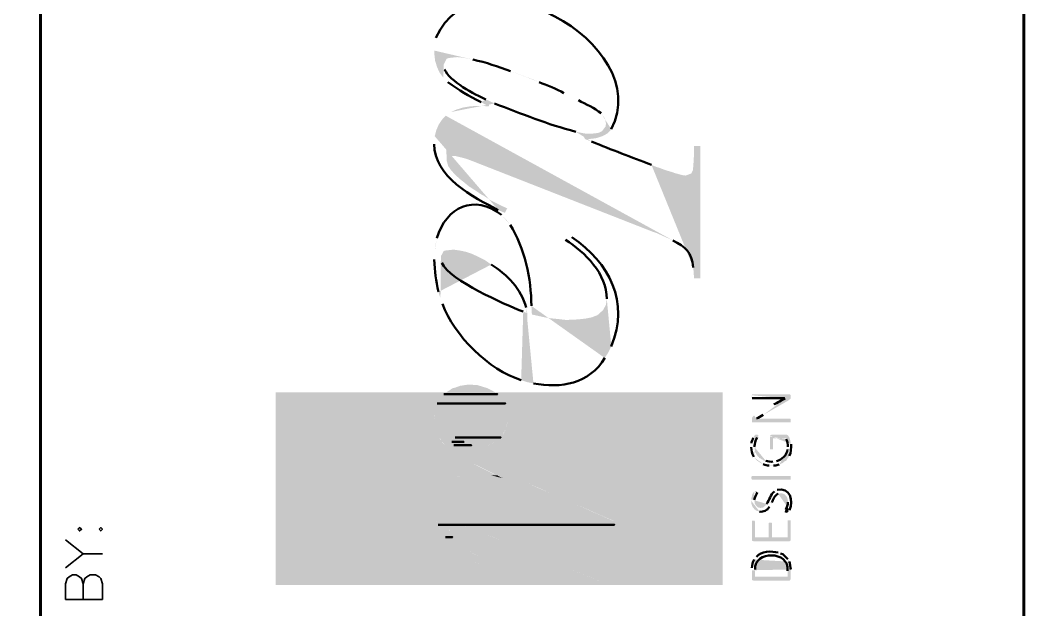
# Model space of a CAD drawing. Header units: inches. Extents: x 5 to 516, y -193 to 129.
# Drawn here: x 57.179 to 59.901, y -177.23 to -175.631 of the extents above; entities that cross this region are included whole.
import ezdxf

# ---------------------------------------------------------------- set-up
doc = ezdxf.new("R2010")
doc.units = ezdxf.units.IN
doc.header["$MEASUREMENT"] = 0
doc.layers.add('PDF7_Geometry', color=7, linetype='Continuous')
doc.layers.add('PDF7_Solid Fills', color=7, linetype='Continuous')

msp = doc.modelspace()

# ---------------------------------------------------------------- hatches: boundary and pattern name
at = {"layer": 'PDF7_Solid Fills', "true_color": 0x8d8d8d, "transparency": 33554559}
h = msp.add_hatch(color=252, dxfattribs=at)
h.paths.add_polyline_path([(58.3024424, -175.713561), (58.3024424, -175.7224499), (58.3046646, -175.7413388), (58.3102202, -175.7591165), (58.3168869, -175.773561), (58.3268869, -175.7868943), (58.327998, -175.7524499), (58.327998, -175.7513388), (58.3357758, -175.7357832), (58.3424424, -175.733561), (58.3635535, -175.7313388), (58.3646646, -175.7313388), (58.3768869, -175.7324499), (58.3902202, -175.7346721), (58.4068869, -175.7380054)], flags=0)
h.paths.add_polyline_path([(58.5091091, -175.7691165), (58.5302202, -175.7768943), (58.5502202, -175.7846721), (58.5691091, -175.7913388), (58.5868869, -175.7991165)], flags=0)
h.paths.add_polyline_path([(58.6535535, -175.8291165), (58.6746647, -175.8391165), (58.6935536, -175.8480054)], flags=0)
h.paths.add_polyline_path([(58.7546647, -175.883561), (58.7646647, -175.8968943), (58.767998, -175.9113388), (58.7724424, -175.9380054), (58.7824425, -175.9268943)], flags=0)
h.paths.add_polyline_path([(58.3068869, -175.6791165), (58.3035535, -175.6957832)], flags=0)
h = msp.add_hatch(color=252, dxfattribs=at)
h.paths.add_polyline_path([(58.326887, -175.7868947), (58.3391092, -175.799117)], flags=0)
h.paths.add_polyline_path([(58.4291092, -175.8535614), (58.4502203, -175.8646725), (58.4513315, -175.8502281), (58.4424426, -175.8457836)], flags=0)
h.paths.add_polyline_path([(58.3302203, -175.7646725), (58.3279981, -175.7524503)], flags=0)
h = msp.add_hatch(color=252, dxfattribs=at)
h.paths.add_polyline_path([(58.3335537, -175.8902273), (58.3357759, -176.0113384), (58.3402203, -176.0024495), (58.3535537, -175.9991162), (58.3579981, -175.9991162), (58.376887, -176.0035606), (58.3891092, -176.0068939), (58.406887, -176.0135606), (58.8946648, -176.2046717), (58.9046648, -176.2080051), (58.9291093, -176.2191162), (58.9491093, -176.2280051)], flags=0)
h.paths.add_polyline_path([(59.0046649, -176.3013384), (59.0057759, -176.3157828), (59.0068871, -176.3313384), (59.0235537, -176.3313384), (59.0235537, -175.9724495), (59.0068871, -175.9724495), (59.0068871, -175.9902273), (59.0057759, -176.0113384), (59.0046649, -176.0268939), (59.0035537, -176.038005), (58.9991093, -176.0468939), (58.9835537, -176.0524495), (58.975776, -176.0513384), (58.9546649, -176.0457828), (58.9491093, -176.0435606), (58.9302204, -176.038005), (58.9124426, -176.0313384), (58.9046648, -176.0291162), (58.8913315, -176.0235606)], flags=0)
h.paths.add_polyline_path([(58.7291093, -175.9602273), (58.7113315, -175.9535606), (58.7024426, -175.9368939), (58.6857759, -175.9335606)], flags=0)
h.paths.add_polyline_path([(58.4657759, -175.8568939), (58.4513315, -175.8502273), (58.4502204, -175.8646717), (58.4246648, -175.8635606), (58.4213315, -175.8635606), (58.4002203, -175.8646717), (58.3802203, -175.868005), (58.3624426, -175.8735606), (58.346887, -175.8802273)], flags=0)
h = msp.add_hatch(color=252, dxfattribs=at)
h.paths.add_polyline_path([(58.3024424, -175.9657831), (58.3024424, -175.9668942)], flags=0)
h.paths.add_polyline_path([(58.4757758, -176.1457831), (58.4935535, -176.1535609), (58.5002202, -176.1413387), (58.487998, -176.1357831), (58.4546647, -176.1191165), (58.437998, -176.1080054), (58.427998, -176.1024498), (58.4113313, -176.0913387), (58.3957758, -176.0813387), (58.3824424, -176.0702276), (58.3724424, -176.0624498), (58.3591091, -176.0502276), (58.347998, -176.0380054), (58.3402202, -176.0268943), (58.3357758, -176.0113387), (58.3335535, -175.8902276), (58.3246646, -175.8991165), (58.3146646, -175.9135609), (58.307998, -175.9291165), (58.3035535, -175.9457831)], flags=0)
for points in [[(58.7024426, -175.9368943), (58.7113315, -175.953561), (58.7191092, -175.953561), (58.7402203, -175.9513387), (58.7579981, -175.9457832), (58.7724426, -175.9380054), (58.7679981, -175.9113387), (58.766887, -175.9191165), (58.756887, -175.9324498), (58.746887, -175.9368943), (58.726887, -175.9391165), (58.7157759, -175.9391165)], [(58.3313315, -176.6424506), (58.3279982, -176.6446728), (58.3168869, -176.6557836), (58.315776, -176.6568945), (58.3135536, -176.66245), (58.3102203, -176.6702275), (58.4946648, -176.6702275), (58.4902202, -176.66245), (58.485776, -176.6568945), (58.4846647, -176.6557836), (58.4713316, -176.6424506)], [(58.4191093, -176.6202282), (58.3935538, -176.6191171), (58.3868871, -176.6202282), (58.3724427, -176.6224504), (58.3602205, -176.6268947), (58.3513315, -176.6291167), (58.3435535, -176.6346722), (58.3346647, -176.6402275), (58.3324425, -176.6413384), (58.3313315, -176.6424495), (58.4713315, -176.6424495), (58.4691092, -176.6413384), (58.467998, -176.6402275), (58.457998, -176.6346722), (58.4468871, -176.6291167), (58.4402205, -176.6268947), (58.425776, -176.6224504)], [(58.3102204, -176.6702284), (58.3079982, -176.676895), (58.3057758, -176.6846725), (58.3046648, -176.6891167), (58.3046648, -176.6991164), (58.3035537, -176.7068939), (58.5024426, -176.7068939), (58.5024426, -176.6991164), (58.5013315, -176.6902276), (58.5013315, -176.6891167), (58.5002203, -176.6846725), (58.4979982, -176.676895), (58.4946649, -176.6702284)], [(58.3035538, -176.7068947), (58.3035538, -176.7080058), (58.3046649, -176.7213391), (58.3046648, -176.7280052), (58.4991093, -176.7280052), (58.5013316, -176.7213391), (58.5024427, -176.7080058), (58.5024427, -176.7068947)], [(58.3046648, -176.7280061), (58.3057759, -176.7335616), (58.3079981, -176.7424503), (58.3102203, -176.7502277), (58.3113316, -176.7535607), (58.4891093, -176.7535607), (58.4902203, -176.7502277), (58.4946648, -176.7424503), (58.4979982, -176.7335616), (58.4991093, -176.7280061)], [(58.3113315, -176.7535617), (58.315776, -176.7624506), (58.3168869, -176.7635613), (58.3191093, -176.7668946), (58.3202204, -176.7713389), (58.3213314, -176.773561), (58.3235536, -176.774672), (58.3324425, -176.7835607), (58.3557758, -176.7835607), (58.3524424, -176.7791164), (58.3502203, -176.774672), (58.3502205, -176.7668946), (58.3513313, -176.7635613), (58.3546647, -176.7624502), (58.3602204, -176.7624502), (58.3735535, -176.7691168), (58.3746649, -176.7702277), (58.3824426, -176.7746721), (58.3857759, -176.7757831), (58.3935535, -176.7802275), (58.3968871, -176.7813384), (58.4568871, -176.7813384), (58.457998, -176.7802275), (58.4657759, -176.7757831), (58.4679982, -176.7746721), (58.4746649, -176.7702277), (58.4757758, -176.7691168), (58.4802204, -176.7646724), (58.4813315, -176.7624502), (58.4824426, -176.7624506), (58.4891093, -176.7535617)], [(58.3324426, -176.7835616), (58.3379982, -176.7891172), (58.3435538, -176.7935614), (58.3457758, -176.7957834), (58.3602204, -176.8046722), (58.3724426, -176.8135608), (58.3968871, -176.8135608), (58.3824426, -176.8046722), (58.3702202, -176.7957834), (58.3679982, -176.7935614), (58.3613315, -176.7891172), (58.3557759, -176.7835616)], [(58.396887, -176.7813395), (58.4024425, -176.7835617), (58.406887, -176.7846727), (58.4446648, -176.7846727), (58.4479981, -176.7835617), (58.456887, -176.7813395)], [(58.4068869, -176.7846715), (58.4135535, -176.7857827), (58.4324424, -176.7857827), (58.4446646, -176.7846715)], [(58.3724427, -176.8135615), (58.375776, -176.8146726), (58.3924425, -176.8246726), (58.4102202, -176.8346722), (58.4202203, -176.8391162), (58.4479981, -176.8391162), (58.4391091, -176.8346722), (58.4191092, -176.8246726), (58.4013316, -176.8146726), (58.3968871, -176.8135615)], [(58.4202202, -176.8391172), (58.487998, -176.8724505), (58.476887, -176.8702281), (58.3624425, -176.8702281), (58.3546647, -176.8724504), (58.3346648, -176.8802281), (58.3146647, -176.9002277), (58.5857759, -176.9002277), (58.5424426, -176.8802281), (58.5246647, -176.8724505), (58.447998, -176.8391172)], [(58.4313315, -176.8624496), (58.4102203, -176.8613385), (58.3924426, -176.8624496), (58.3835535, -176.8635607), (58.3802203, -176.8646717), (58.4535536, -176.8646717)], [(58.3702203, -176.8680049), (58.3624425, -176.8702271), (58.4768869, -176.8702271), (58.4691092, -176.8680049)], [(58.3802204, -176.8646728), (58.3702204, -176.8680062), (58.4691093, -176.8680062), (58.4535538, -176.8646728)], [(58.3146647, -176.9002281), (58.307998, -176.919117), (58.3024425, -176.9413384), (58.6813314, -176.9413384), (58.6313314, -176.919117), (58.5857758, -176.9002281)], [(58.3024424, -176.9413386), (58.3024424, -176.9580053), (58.717998, -176.9580053), (58.6813313, -176.9413386)], [(58.3024424, -176.9580058), (58.3057758, -176.9724502), (58.3079981, -176.9868941), (58.7835537, -176.9868941), (58.7513313, -176.9724502), (58.717998, -176.9580058)], [(58.307998, -176.9868946), (58.3091091, -176.9891168), (58.3124424, -176.9991167), (58.3135537, -177.0024497), (58.3179981, -177.0091162), (58.3435536, -177.0091162), (58.346887, -177.0024497), (58.3535537, -176.9991163), (58.3635536, -176.9991163), (58.3768869, -177.0002274), (58.3913314, -177.0057829), (58.7902203, -177.0057829), (58.7902202, -176.9991167), (58.7902203, -176.9891168), (58.7835536, -176.9868946)], [(58.3179982, -177.009117), (58.3213315, -177.0157837), (58.3324424, -177.03245), (58.3457759, -177.0491161), (58.3679982, -177.0491161), (58.3513313, -177.03245), (58.3446647, -177.0191168), (58.3435537, -177.0157837), (58.3435537, -177.009117)], [(58.3913314, -177.0057839), (58.4135536, -177.0124505), (58.767998, -177.1591169), (58.7902202, -177.1591169), (58.7902203, -177.0124505), (58.7902203, -177.0057839)], [(58.345776, -177.0491166), (58.3468871, -177.0502277), (58.3691093, -177.0691165), (58.3957759, -177.0691165), (58.3702204, -177.0502277), (58.3679982, -177.0491166)], [(58.3691092, -177.0691169), (58.3813314, -177.0791169), (58.3935537, -177.0868942), (58.4246648, -177.0868942), (58.4113314, -177.0791169), (58.3957759, -177.0691169)], [(58.3935538, -177.0868951), (58.4235538, -177.1057839), (58.426887, -177.1080054), (58.4568869, -177.1224498), (58.4868869, -177.1224498), (58.4613315, -177.1080054), (58.4568871, -177.1057839), (58.4246649, -177.0868951)], [(58.4735536, -177.1302278), (58.496887, -177.1413389), (58.5024425, -177.1302278), (58.4868871, -177.1224503), (58.4568871, -177.1224503)]]:
    msp.add_hatch(color=252, dxfattribs=at).paths.add_polyline_path(points)
h = msp.add_hatch(color=252, dxfattribs=at)
h.paths.add_polyline_path([(58.3024424, -176.2791162), (58.3024424, -176.2802273)], flags=0)
h.paths.add_polyline_path([(58.3135535, -176.3680051), (58.3191091, -176.3846717), (58.3202202, -176.2735606), (58.3202202, -176.2713384), (58.327998, -176.256894), (58.3313313, -176.2557828), (58.3513313, -176.2535606), (58.3568869, -176.2535606), (58.3724424, -176.2557828), (58.387998, -176.2591162), (58.4046646, -176.2646717), (58.4213313, -176.2724495), (58.4391091, -176.2813384), (58.4568869, -176.2935606)], flags=0)
h.paths.add_polyline_path([(58.5513313, -176.4102273), (58.5546647, -176.4257829), (58.5546647, -176.6124495), (58.5713313, -176.6157829)], flags=0)
h.paths.add_polyline_path([(58.7646647, -176.546894), (58.7746647, -176.5313384), (58.7702202, -176.386894), (58.767998, -176.4024495), (58.7602202, -176.416894), (58.7468869, -176.4291162), (58.7435536, -176.4313384), (58.7291091, -176.436894), (58.7124424, -176.4402273), (58.6913313, -176.4424495), (58.6668869, -176.4435606), (58.6568869, -176.4435606), (58.637998, -176.4413384), (58.6157758, -176.4391162), (58.6024425, -176.436894), (58.5824424, -176.4324495), (58.5668869, -176.4291162), (58.5668869, -176.4257829), (58.5657758, -176.4057829)], flags=0)
h.paths.add_polyline_path([(58.507998, -176.1857828), (58.4968869, -176.1713384), (58.4846647, -176.1591162)], flags=0)
h.paths.add_polyline_path([(58.3091091, -176.2224495), (58.3057758, -176.2402273), (58.3035535, -176.2591162)], flags=0)
h = msp.add_hatch(color=252, dxfattribs=at)
h.paths.add_polyline_path([(58.6502205, -176.2213385), (58.6579983, -176.226894)], flags=0)
h.paths.add_polyline_path([(58.7702205, -176.3868941), (58.7746649, -176.5313385), (58.7824427, -176.515783)], flags=0)
h.paths.add_polyline_path([(58.675776, -176.2191163), (58.6602205, -176.2080052)], flags=0)
h = msp.add_hatch(color=252, dxfattribs=at)
h.paths.add_polyline_path([(58.3191093, -176.384672), (58.3246648, -176.4002275)], flags=0)
h.paths.add_polyline_path([(58.5379982, -176.6068942), (58.5546648, -176.6124498), (58.5546648, -176.4257831), (58.5435537, -176.4213386)], flags=0)
h.paths.add_polyline_path([(58.3224426, -176.2891164), (58.3202204, -176.2735608)], flags=0)
at = {"layer": 'PDF7_Solid Fills', "true_color": 0x454545, "transparency": 33554559}
for points in [[(57.8724426, -176.6402273), (57.8724426, -176.6446717), (58.3279982, -176.6446717), (58.3324427, -176.6413384), (58.3346649, -176.6402273)], [(57.8724426, -176.6446727), (57.8724426, -176.6557838), (57.8724426, -176.6702278), (58.3102204, -176.6702278), (58.3168871, -176.6557838), (58.3279982, -176.6446727)], [(58.467998, -176.6402273), (58.4713314, -176.6424495), (59.0846647, -176.6424495), (59.0846647, -176.6402273)], [(58.4713315, -176.6424506), (58.4857759, -176.6568947), (58.4902204, -176.66245), (58.4946646, -176.6702275), (59.0846647, -176.6702275), (59.0846649, -176.66245), (59.0846649, -176.6424506)], [(57.8724426, -176.6702284), (57.8724426, -176.6891172), (57.8724426, -176.7068943), (58.3035538, -176.7068943), (58.3046649, -176.6891172), (58.3102204, -176.6702284)], [(58.4946647, -176.6702284), (58.4979981, -176.676895), (58.5002204, -176.6846725), (58.5013315, -176.6902278), (58.5024425, -176.6991164), (58.5024425, -176.708005), (59.0846648, -176.708005), (59.0846648, -176.6991164), (59.0846649, -176.6846725), (59.0846648, -176.676895), (59.0846648, -176.6702284)], [(57.8724426, -176.7068947), (57.8724426, -176.7280058), (58.3046649, -176.7280058), (58.3035538, -176.7068947)], [(58.5024425, -176.7080057), (58.5013314, -176.7213391), (58.4979981, -176.7335607), (59.0846648, -176.7335607), (59.0846648, -176.7213391), (59.0846648, -176.7080057)], [(57.8724426, -176.7280061), (57.8724426, -176.7502283), (57.8724426, -176.7735607), (58.3213316, -176.7735607), (58.3102204, -176.7502283), (58.3046649, -176.7280061)], [(58.4891091, -176.7535617), (58.4813314, -176.7624506), (58.4746647, -176.770228), (58.456887, -176.7813386), (59.0846648, -176.7813386), (59.0846648, -176.770228), (59.0846647, -176.7624506), (59.0846647, -176.7535617)], [(58.4979982, -176.7335614), (58.4946649, -176.7424503), (58.4891092, -176.753561), (59.0846648, -176.753561), (59.0846649, -176.7424503), (59.0846649, -176.7335614)], [(57.8724426, -176.7735609), (57.8724426, -176.7935609), (58.3435538, -176.7935609), (58.3213316, -176.7735609)], [(58.3546648, -176.7624502), (58.3513314, -176.7635613), (58.3513313, -176.7646724), (58.3502202, -176.7668946), (58.3502202, -176.7746721), (58.3524425, -176.7791164), (58.3535538, -176.7802273), (58.3557759, -176.7835606), (58.4024426, -176.7835606), (58.3935538, -176.7802273), (58.3913313, -176.7791164), (58.3824425, -176.7746721), (58.3768869, -176.7713388), (58.3702202, -176.7668946), (58.3646646, -176.7646724), (58.3635537, -176.7635613), (58.3591092, -176.7624502)], [(57.8724426, -176.7935612), (57.8724426, -176.8146723), (58.375776, -176.8146723), (58.3435538, -176.7935612)], [(58.3557758, -176.7835616), (58.3591092, -176.7857838), (58.3613315, -176.7891171), (58.3702203, -176.7957836), (58.3824425, -176.8046722), (58.396887, -176.8135608), (59.0846648, -176.8135608), (59.0846648, -176.8046722), (59.0846649, -176.7957836), (59.0846649, -176.7857837), (58.4135536, -176.7857838), (58.4024425, -176.7835616)], [(58.4568871, -176.7813395), (58.4446649, -176.7846728), (58.4324426, -176.7857827), (59.0846649, -176.7857827), (59.084665, -176.7846728), (59.084665, -176.7813395)], [(57.8724426, -176.8146726), (57.8724426, -176.8346726), (57.8724426, -176.8613384), (58.4635538, -176.8613384), (58.4102205, -176.8346726), (58.375776, -176.8146726)], [(58.396887, -176.8135615), (58.4191092, -176.8246726), (58.447998, -176.8391166), (59.0846647, -176.8391166), (59.0846648, -176.8246726), (59.0846648, -176.8135615)], [(58.447998, -176.8391172), (58.7902202, -176.9891172), (58.7902204, -177.1591167), (57.8724426, -177.1591166), (57.8724426, -177.1624499), (59.0846649, -177.1624499), (59.0846647, -176.9891172), (59.0846647, -176.8391172)], [(57.8724426, -176.8702281), (57.8724426, -176.8802281), (57.8724426, -176.9002277), (58.3146649, -176.9002277), (58.3346649, -176.8802281), (58.3624427, -176.8702281)], [(58.4535536, -176.8646728), (58.4691092, -176.8680062), (58.4779981, -176.8680062), (58.4724425, -176.8646728)], [(58.4691091, -176.8680049), (58.4768869, -176.8702271), (58.4824424, -176.8702271), (58.477998, -176.8680049)], [(57.8724426, -176.9002281), (57.8724426, -176.919117), (57.8724426, -176.9413384), (58.3024427, -176.9413384), (58.3079982, -176.919117), (58.3146649, -176.9002281)], [(57.8724426, -176.9413386), (57.8724426, -176.9580053), (58.3024427, -176.9580053), (58.3024427, -176.9413386)], [(57.8724426, -176.9580058), (57.8724426, -176.9724502), (57.8724426, -176.9868941), (58.3079982, -176.9868941), (58.305776, -176.9724502), (58.3024427, -176.9580058)], [(57.8724426, -176.9868946), (57.8724426, -176.9991168), (57.8724426, -177.015783), (58.3213316, -177.015783), (58.3124427, -176.9991168), (58.3079982, -176.9868946)], [(58.3535537, -176.9991163), (58.3468869, -177.0024496), (58.3446648, -177.0057829), (58.3913315, -177.0057829), (58.3824424, -177.0024496), (58.376887, -177.0002274), (58.3635537, -176.9991163)], [(57.8724426, -177.0502276), (57.8724426, -177.1591162), (58.7679983, -177.1591162), (58.7246647, -177.1413389), (58.6979981, -177.1302278), (58.6791092, -177.1224503), (58.486887, -177.1224503), (58.5024425, -177.1302278), (58.4968872, -177.1413386), (58.4268872, -177.1080054), (58.3813316, -177.0791165), (58.3468871, -177.0502276)], [(58.3679981, -177.0491166), (58.3957759, -177.0691166), (58.5513315, -177.0691166), (58.5024426, -177.0491166)], [(58.3957759, -177.0691169), (58.4246648, -177.0868947), (58.5946648, -177.0868947), (58.5513315, -177.0691169)], [(58.4246648, -177.0868951), (58.456887, -177.1057839), (58.4868871, -177.1224498), (58.6791093, -177.1224498), (58.6402203, -177.1057839), (58.5946648, -177.0868951)]]:
    msp.add_hatch(color=250, dxfattribs=at).paths.add_polyline_path(points)
at = {"layer": 'PDF7_Solid Fills', "transparency": 33554559}
h = msp.add_hatch(color=256, dxfattribs=at)
h.paths.add_polyline_path([(59.1624425, -176.650228), (59.1624425, -176.6535614), (59.1635536, -176.6546725), (59.1635536, -176.6557836), (59.1646648, -176.6557836)], flags=0)
h.paths.add_polyline_path([(59.2524425, -176.6557836), (59.2557759, -176.6557836), (59.2602203, -176.6635614), (59.2624425, -176.6624503), (59.2646648, -176.660228), (59.2679981, -176.6580058), (59.2691092, -176.6557836), (59.2691092, -176.6491169), (59.2679981, -176.6468947), (59.266887, -176.6457836), (59.1635536, -176.6457836), (59.1635536, -176.6468947), (59.1624425, -176.6480058)], flags=0)
h = msp.add_hatch(color=256, dxfattribs=at)
h.paths.add_polyline_path([(59.1702203, -176.7035615), (59.1746647, -176.7113392), (59.1757758, -176.7113392)], flags=0)
h.paths.add_polyline_path([(59.1946647, -176.7013392), (59.2602203, -176.6635615), (59.2557758, -176.6557837), (59.2535536, -176.6568948)], flags=0)
h.paths.add_polyline_path([(59.2235536, -176.6724504), (59.2213314, -176.6746726)], flags=0)
for points in [[(59.1635536, -176.7135611), (59.1635536, -176.7202277), (59.1646647, -176.7213388), (59.2691092, -176.7213388), (59.2691092, -176.71245), (59.267998, -176.71245), (59.267998, -176.7113388), (59.1813314, -176.7113388), (59.177998, -176.71245), (59.1746647, -176.71245), (59.1746647, -176.7113388), (59.1702203, -176.7035611), (59.1691092, -176.7035611), (59.1668869, -176.7057833), (59.1646647, -176.7080055), (59.1635536, -176.7102277)], [(59.267998, -176.866895), (59.2691091, -176.8680061), (59.2691091, -176.8757838), (59.267998, -176.876895), (59.1635536, -176.876895), (59.1635536, -176.8757838), (59.1624425, -176.8735616), (59.1624425, -176.8691172), (59.1635536, -176.8680061), (59.1635536, -176.866895)], [(59.1635536, -176.9902278), (59.1635536, -177.04245), (59.1646647, -177.04245), (59.167998, -177.0435611), (59.2657758, -177.0435611), (59.267998, -177.04245), (59.2691092, -177.0391167), (59.2691092, -176.9880056), (59.267998, -176.9868945), (59.2613314, -176.9868945), (59.2602203, -176.9880056), (59.2602203, -177.0335611), (59.217998, -177.0335611), (59.217998, -176.9946722), (59.2168869, -176.9935611), (59.2102203, -176.9935611), (59.2091092, -176.9946722), (59.2091092, -177.0335611), (59.1724425, -177.0335611), (59.1724425, -176.9902278), (59.1713314, -176.9891167), (59.1713314, -176.9880056), (59.1646647, -176.9880056), (59.1635536, -176.9891167)]]:
    msp.add_hatch(color=256, dxfattribs=at).paths.add_polyline_path(points)
h = msp.add_hatch(color=256, dxfattribs=at)
h.paths.add_polyline_path([(59.1613315, -176.7880059), (59.1613315, -176.789117)], flags=0)
h.paths.add_polyline_path([(59.1691092, -176.8146725), (59.1702204, -176.8168948), (59.1702204, -176.7880059)], flags=0)
h.paths.add_polyline_path([(59.1779981, -176.7624503), (59.1791092, -176.7602281), (59.1802204, -176.7602281), (59.1813315, -176.7568948), (59.1813315, -176.7557837), (59.1802204, -176.7557837), (59.1779981, -176.7546725), (59.1735537, -176.7546725), (59.1713315, -176.7568948), (59.1691092, -176.7602281), (59.1679981, -176.7613392), (59.166887, -176.7635614)], flags=0)
h.paths.add_polyline_path([(59.1624426, -176.7780059), (59.1624426, -176.7835614)], flags=0)
h = msp.add_hatch(color=256, dxfattribs=at)
h.paths.add_polyline_path([(59.2124425, -176.7602281), (59.2124425, -176.7935614), (59.2135536, -176.7946725), (59.2202203, -176.7946725), (59.2213314, -176.7924503), (59.2213314, -176.7646725), (59.2557758, -176.7646725), (59.2568869, -176.7668948)], flags=0)
h.paths.add_polyline_path([(59.2613314, -176.7880059), (59.2613314, -176.8180059), (59.2635536, -176.8157837), (59.2646647, -176.8124503)], flags=0)
h.paths.add_polyline_path([(59.2702203, -176.7802281), (59.2691091, -176.779117), (59.2691091, -176.7757837), (59.267998, -176.7724503), (59.267998, -176.7713392), (59.2668869, -176.7680059), (59.2657758, -176.7646725), (59.2646647, -176.7613392), (59.2624425, -176.759117), (59.2624425, -176.7580059), (59.2602203, -176.7557837), (59.2568869, -176.7546725), (59.217998, -176.7546725), (59.2146647, -176.7557837), (59.2135536, -176.7568948), (59.2124425, -176.7580059)], flags=0)
h = msp.add_hatch(color=256, dxfattribs=at)
h.paths.add_polyline_path([(59.1702203, -176.8168947, 0.146768836), (59.1946647, -176.8346725)], flags=0)
h.paths.add_polyline_path([(59.2102203, -176.8380058), (59.2135536, -176.8391169), (59.2191092, -176.8391169), (59.2224425, -176.8380058)], flags=0)
h.paths.add_polyline_path([(59.2379981, -176.8357836), (59.2413314, -176.8346725), (59.2446647, -176.8324503), (59.2479981, -176.8313392), (59.2524425, -176.8268947), (59.2557758, -176.8257836), (59.2579981, -176.8235614), (59.2591092, -176.8213392), (59.2613314, -176.8180058), (59.2613314, -176.7880058), (59.2613314, -176.7913392), (59.2602203, -176.7946725)], flags=0)
h.paths.add_polyline_path([(59.2302203, -176.8268947), (59.2268869, -176.8268947), (59.2235536, -176.8280058), (59.2202203, -176.8280058)], flags=0)
h.paths.add_polyline_path([(59.2013314, -176.8257836), (59.1979981, -176.8257836), (59.1946647, -176.8246725), (59.1924425, -176.8224503), (59.1891092, -176.8213392), (59.1868869, -176.8191169), (59.1835536, -176.8180058), (59.1824425, -176.8157836), (59.1791092, -176.8135614), (59.1779981, -176.8113392), (59.1757758, -176.8080058), (59.1746647, -176.8046725), (59.1735536, -176.8046725), (59.1724425, -176.8013392), (59.1724425, -176.7980058), (59.1713314, -176.7946725), (59.1713314, -176.7913392), (59.1702203, -176.7880058)], flags=0)
at = {"layer": 'PDF7_Solid Fills', "true_color": 0x454545, "transparency": 33554559}
h = msp.add_hatch(color=250, dxfattribs=at)
h.paths.add_polyline_path([(58.4102203, -176.8613385), (57.8724426, -176.8613385), (57.8724426, -176.8702273), (58.3624427, -176.8702273), (58.3835538, -176.8635607), (58.3924427, -176.8624496)])
h.paths.add_polyline_path([(58.4102203, -176.8613385), (58.4313315, -176.8624496), (58.4535537, -176.8646718), (58.4724426, -176.8646718), (58.4679981, -176.8624496), (58.4635537, -176.8613385)])
at = {"layer": 'PDF7_Solid Fills', "transparency": 33554559}
h = msp.add_hatch(color=256, dxfattribs=at)
h.paths.add_polyline_path([(59.1613315, -176.9335612), (59.1613315, -176.9357834), (59.1624426, -176.9391167), (59.1624426, -176.9424501), (59.1635537, -176.9457834), (59.1635537, -176.9468945), (59.1646648, -176.9491167), (59.166887, -176.9524501), (59.1691092, -176.9546723), (59.1691092, -176.9557834), (59.1713315, -176.9580056), (59.1735537, -176.9591167), (59.176887, -176.961339), (59.1779981, -176.961339), (59.1813315, -176.9624501), (59.1846648, -176.9635612)], flags=0)
h.paths.add_polyline_path([(59.2113315, -176.9502278), (59.2124426, -176.9480056), (59.2146648, -176.9446723), (59.2157759, -176.9413389), (59.2179981, -176.9391167)], flags=0)
h.paths.add_polyline_path([(59.2346648, -176.9146723), (59.2379981, -176.9146723), (59.2413315, -176.9135612), (59.2435537, -176.9135612), (59.246887, -176.9146723), (59.2502204, -176.9157834), (59.2513315, -176.9157834), (59.2557759, -176.9202278), (59.256887, -176.9213389), (59.2591093, -176.9246723), (59.2602204, -176.9280056), (59.2602204, -176.9302278), (59.2613315, -176.9335612), (59.2613315, -176.9368945), (59.2624426, -176.9646723), (59.2646648, -176.961339), (59.2657759, -176.9591167)], flags=0)
h.paths.add_polyline_path([(59.2324426, -176.9046723), (59.2291092, -176.9057834), (59.226887, -176.9068945), (59.2246648, -176.9091167)], flags=0)
h.paths.add_polyline_path([(59.2035537, -176.9424501), (59.2024426, -176.9457834), (59.2002204, -176.9468945), (59.1957759, -176.9513389), (59.1935537, -176.9524501), (59.1902204, -176.9524501), (59.186887, -176.9535612), (59.1835537, -176.9524501), (59.1813315, -176.9524501), (59.1779981, -176.9502278), (59.1735537, -176.9457834), (59.1724426, -176.9424501), (59.1713315, -176.9413389), (59.1713315, -176.9380056), (59.1702204, -176.9335612), (59.1702204, -176.9091167), (59.1691092, -176.9102278), (59.1679981, -176.9113389), (59.1657759, -176.9146723), (59.1646648, -176.9168945), (59.1635537, -176.9191167), (59.1635537, -176.9224501), (59.1624426, -176.9257834), (59.1624426, -176.9268945), (59.1613315, -176.9302278)], flags=0)
h = msp.add_hatch(color=256, dxfattribs=at)
h.paths.add_polyline_path([(59.1702203, -176.9091166), (59.1702203, -176.933561), (59.1702203, -176.9313388)], flags=0)
h.paths.add_polyline_path([(59.1779981, -176.9113388), (59.1779981, -176.9102277), (59.1768869, -176.9102277), (59.1757758, -176.9091166), (59.1713314, -176.9091166)], flags=0)
h = msp.add_hatch(color=256, dxfattribs=at)
h.paths.add_polyline_path([(59.2524425, -176.9646721), (59.2535537, -176.9657833), (59.2546648, -176.9657833), (59.256887, -176.9668944), (59.2602203, -176.9657833), (59.2624426, -176.9646721), (59.2613314, -176.9368944), (59.2613314, -176.9380055)], flags=0)
h.paths.add_polyline_path([(59.2557759, -176.9580055), (59.2535537, -176.9613388)], flags=0)
at = {"layer": 'PDF7_Solid Fills', "true_color": 0x454545, "transparency": 33554559}
h = msp.add_hatch(color=250, dxfattribs=at)
h.paths.add_polyline_path([(58.3446649, -177.0057839), (58.3435538, -177.0091172), (58.3435536, -177.0124504), (58.3446647, -177.0191169), (58.3513316, -177.03245), (58.367998, -177.0491161), (58.5024424, -177.0491161), (58.4613316, -177.03245), (58.4302202, -177.0191169), (58.4135536, -177.0124504), (58.4035538, -177.0091172), (58.3913316, -177.0057839)])
h.paths.add_polyline_path([(58.3468871, -177.0502272), (58.3324427, -177.0324494), (58.3213316, -177.0157834), (57.8724426, -177.0157834), (57.8724426, -177.0324494), (57.8724426, -177.0502272)])
at = {"layer": 'PDF7_Solid Fills', "transparency": 33554559}
h = msp.add_hatch(color=256, dxfattribs=at)
h.paths.add_polyline_path([(59.1713316, -177.0913393), (59.1724427, -177.1235615), (59.1724427, -177.1202282)], flags=0)
h.paths.add_polyline_path([(59.2602205, -177.1235615), (59.2602205, -177.1402282), (59.2613316, -177.0924504)], flags=0)
h.paths.add_polyline_path([(59.2413316, -177.0768949), (59.2379983, -177.0757838), (59.2379983, -177.0746727), (59.234665, -177.0746727)], flags=0)
h.paths.add_polyline_path([(59.1757761, -177.0857838), (59.1735538, -177.088006)], flags=0)
h = msp.add_hatch(color=256, dxfattribs=at)
h.paths.add_polyline_path([(59.1635536, -177.1224503), (59.1635536, -177.1480059), (59.1646647, -177.149117), (59.167998, -177.1502281), (59.2657758, -177.1502281), (59.267998, -177.1480059), (59.2691092, -177.1457836), (59.2691092, -177.1202281)], flags=0)
h.paths.add_polyline_path([(59.2646647, -177.099117), (59.2635536, -177.0957836), (59.2613314, -177.0924503), (59.2602203, -177.1402281), (59.1724425, -177.1402281), (59.1724425, -177.1235614), (59.1713314, -177.0913392), (59.1702203, -177.0935614)], flags=0)
h.paths.add_polyline_path([(59.1635536, -177.1157836), (59.1635536, -177.119117)], flags=0)

# ---------------------------------------------------------------- linework, layer by layer
at = {"layer": 'PDF7_Geometry', "lineweight": 60}
for points in [[(59.9013316, -193.1846724), (59.9013316, -163.1857822), (14.901328, -163.1857822), (14.901328, -193.1846724)], [(57.2346648, -163.1857822), (57.2346648, -193.1846724)]]:
    msp.add_lwpolyline(points, dxfattribs=at)
at = {"layer": 'PDF7_Geometry', "lineweight": 50}
for points in [[(58.3279981, -176.6446727), (58.4735536, -176.6446727)], [(58.3279981, -176.6446727), (58.4735536, -176.6446727)], [(58.3102204, -176.6702284), (58.4946649, -176.6702284)], [(58.3102204, -176.6702284), (58.4946649, -176.6702284)], [(58.3502202, -176.774672), (58.3824425, -176.774672)], [(58.3502202, -176.774672), (58.3824425, -176.774672)], [(58.3591093, -176.7624502), (58.4813316, -176.7624502), (58.3602204, -176.7624502)], [(58.3591093, -176.7624502), (58.4824427, -176.7624502), (58.4813316, -176.7624502)], [(58.3557758, -176.7835616), (58.4024425, -176.7835616)], [(58.3557758, -176.7835616), (58.4024425, -176.7835616)], [(58.3124426, -176.9991163), (58.7902204, -176.9991163)], [(58.3124426, -176.9991163), (58.7902204, -176.9991163)], [(58.3324426, -177.0324494), (58.3513315, -177.0324494)], [(58.3324426, -177.0324494), (58.3513315, -177.0324494)]]:
    msp.add_lwpolyline(points, close=True, dxfattribs=at)
at = {"layer": 'PDF7_Geometry', "lineweight": 35}
for points in [[(57.3357757, -177.0113392), (57.3402202, -177.0157836), (57.3457757, -177.0113392), (57.3402202, -177.0068947)], [(57.3935537, -177.0113392), (57.3979981, -177.0157836), (57.4024426, -177.0113392), (57.3979981, -177.0068947)]]:
    msp.add_lwpolyline(points, close=True, dxfattribs=at)
for points in [[(57.3024423, -177.040228), (57.3502201, -177.0780058)], [(57.3024423, -177.1157828), (57.3502201, -177.078005), (57.4024423, -177.078005)], [(57.4024425, -177.2013382), (57.3024425, -177.2013382), (57.3024425, -177.159116), (57.306887, -177.1446716), (57.3124425, -177.1402271), (57.3213314, -177.1346716), (57.3313314, -177.1346716), (57.3402203, -177.1402271), (57.3457758, -177.1446716), (57.3502203, -177.159116), (57.3502203, -177.2013382)], [(57.3502202, -177.1591166), (57.3546646, -177.1446722), (57.3602202, -177.1402277), (57.369109, -177.1346722), (57.3835535, -177.1346722), (57.3935535, -177.1402277), (57.3979979, -177.1446722), (57.4024424, -177.1591166), (57.4024424, -177.2013388)]]:
    msp.add_lwpolyline(points, dxfattribs=at)
at = {"layer": 'PDF7_Geometry', "lineweight": 50}
for points in [[(58.7824425, -175.9268943), (58.9037203, -175.6917832), (58.4122572, -175.4290239), (58.3068869, -175.6791165)], [(58.4068869, -175.7380054), (58.4449239, -175.7452277), (58.4732572, -175.7578202), (58.5091091, -175.7691165)], [(58.4424426, -175.8457836), (58.4122018, -175.8330799), (58.3434796, -175.7964318), (58.3302203, -175.7646725)], [(58.3391092, -175.799117), (58.370887, -175.822617), (58.3939796, -175.8353207), (58.4291092, -175.8535614)], [(58.5868869, -175.7991165), (58.6078869, -175.8079314), (58.6343128, -175.8174128), (58.6535535, -175.8291165)], [(58.6935536, -175.8480054), (58.7128869, -175.859598), (58.737924, -175.8688758), (58.7546647, -175.883561)], [(58.6857759, -175.9335606), (58.6105352, -175.9139124), (58.5382759, -175.8846347), (58.4657759, -175.8568939)], [(58.8913315, -176.0235606), (58.8372759, -176.0020236), (58.7826648, -175.983005), (58.7291093, -175.9602273)], [(58.3024424, -175.9668942), (58.2991832, -176.0539683), (58.4094795, -176.1123757), (58.4757758, -176.1457831)], [(58.4846647, -176.1591162), (58.4108128, -176.1015791), (58.3346832, -176.136931), (58.3091091, -176.2224495)], [(58.5657758, -176.4057829), (58.5653128, -176.3327273), (58.5476461, -176.2481347), (58.507998, -176.1857828)], [(58.6579983, -176.226894), (58.7115538, -176.2592274), (58.7709427, -176.3203015), (58.7702205, -176.3868941)], [(58.7824427, -176.515783), (58.8321279, -176.3942274), (58.7774057, -176.2899681), (58.675776, -176.2191163)], [(58.9491093, -176.2280051), (58.982813, -176.2453014), (59.0014241, -176.260394), (59.0046649, -176.3013384)], [(58.3024424, -176.2802273), (58.3037758, -176.3128384), (58.3062572, -176.3360606), (58.3135535, -176.3680051)], [(58.5435537, -176.4213386), (58.4914426, -176.4005609), (58.346887, -176.3383201), (58.3224426, -176.2891164)], [(58.4568869, -176.2935606), (58.4991091, -176.3208569), (58.5394239, -176.3596903), (58.5513313, -176.4102273)], [(58.3246648, -176.4002275), (58.3562019, -176.4868016), (58.4502389, -176.5793386), (58.5379982, -176.6068942)], [(58.5713313, -176.6157829), (58.6462943, -176.6297643), (58.7222388, -176.6175421), (58.7646647, -176.546894)], [(59.1646648, -176.6557836), (59.193924, -176.6557836), (59.2231833, -176.6557836), (59.2524425, -176.6557836)], [(59.2535536, -176.6568948), (59.2448129, -176.6604318), (59.2325166, -176.6691911), (59.2235536, -176.6724504)], [(59.1757758, -176.7113392), (59.1822944, -176.7082837), (59.187961, -176.7039504), (59.1946647, -176.7013392)], [(59.166887, -176.7635614), (59.1662204, -176.7665059), (59.1623129, -176.7755985), (59.1624426, -176.7780059)], [(59.1702204, -176.7880059), (59.1720167, -176.7776911), (59.1720722, -176.7723762), (59.1779981, -176.7624503)], [(59.2568869, -176.7668948), (59.2608129, -176.7739133), (59.2602017, -176.780154), (59.2613314, -176.7880059)], [(59.2646647, -176.8124503), (59.2701832, -176.8048392), (59.2705351, -176.789617), (59.2702203, -176.7802281)], [(59.1613315, -176.789117), (59.1634796, -176.8000059), (59.1620167, -176.8032281), (59.1691092, -176.8146725)], [(59.2602203, -176.7946725), (59.2583499, -176.8118392), (59.2458129, -176.8215614), (59.2302203, -176.8268947)], [(59.1946647, -176.8346725), (59.2014981, -176.8377836), (59.202924, -176.8383392), (59.2102203, -176.8380058)], [(59.2202203, -176.8280058), (59.2145166, -176.8284132), (59.2065906, -176.8274132), (59.2013314, -176.8257836)], [(59.2224425, -176.8380058), (59.2332388, -176.8389132), (59.2312018, -176.8355799), (59.2379981, -176.8357836)], [(59.1702203, -176.9313388), (59.1715906, -176.9243203), (59.1753684, -176.9181907), (59.1779981, -176.9113388)], [(59.2246648, -176.9091167), (59.2132944, -176.9166167), (59.21135, -176.9321167), (59.2035537, -176.9424501)], [(59.2179981, -176.9391167), (59.2205907, -176.9295612), (59.2260167, -176.9199686), (59.2346648, -176.9146723)], [(59.2657759, -176.9591167), (59.2777574, -176.9331908), (59.2666648, -176.8968389), (59.2324426, -176.9046723)], [(59.2613314, -176.9380055), (59.2613314, -176.9452092), (59.2586648, -176.9514129), (59.2557759, -176.9580055)], [(59.1846648, -176.9635612), (59.1952574, -176.9647834), (59.2060537, -176.9596167), (59.2113315, -176.9502278)], [(59.1724427, -177.1202282), (59.1688687, -177.0693023), (59.266239, -177.068043), (59.2602205, -177.1235615)], [(59.234665, -177.0746727), (59.2176094, -177.0692838), (59.1885724, -177.0712652), (59.1757761, -177.0857838)], [(59.2613316, -177.0924504), (59.2551279, -177.0865801), (59.2504427, -177.078469), (59.2413316, -177.0768949)], [(59.1702203, -177.0935614), (59.1656092, -177.1000244), (59.163998, -177.1080799), (59.1635536, -177.1157836)], [(59.2691092, -177.1202281), (59.2686832, -177.1152096), (59.2672018, -177.1033392), (59.2646647, -177.099117)]]:
    msp.add_open_spline(points, degree=3, dxfattribs=at)
at = {"layer": 'PDF7_Solid Fills', "color": 250, "lineweight": 50, "true_color": 0x454545, "transparency": 33554559}
msp.add_solid([(58.4768871, -176.8702281), (58.4824427, -176.8702281), (58.4879982, -176.8724504)], dxfattribs=at)

doc.saveas('drawing.dxf')
